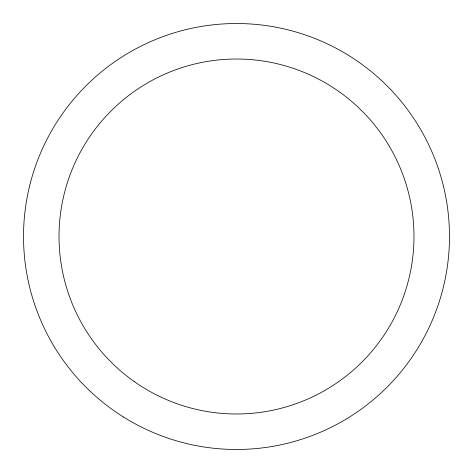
<?xml version="1.0" encoding="UTF-8"?>
<svg xmlns="http://www.w3.org/2000/svg" width="473" height="473" viewBox="0 0 473 473"><rect width="100%" height="100%" fill="white"/><g stroke="black" fill="none" stroke-linecap="round" stroke-linejoin="round"><path stroke-width="0.71" d="M134.308 381.61A177.481 177.481 0 0 0 413.266 252.446A177.481 177.481 0 0 0 161.932 75.444A177.481 177.481 0 0 0 134.308 381.61M123.66 417.133A212.98 212.98 0 0 0 449.35 243.902A212.98 212.98 0 0 0 136.49 48.465A212.98 212.98 0 0 0 123.66 417.133"/></g></svg>
